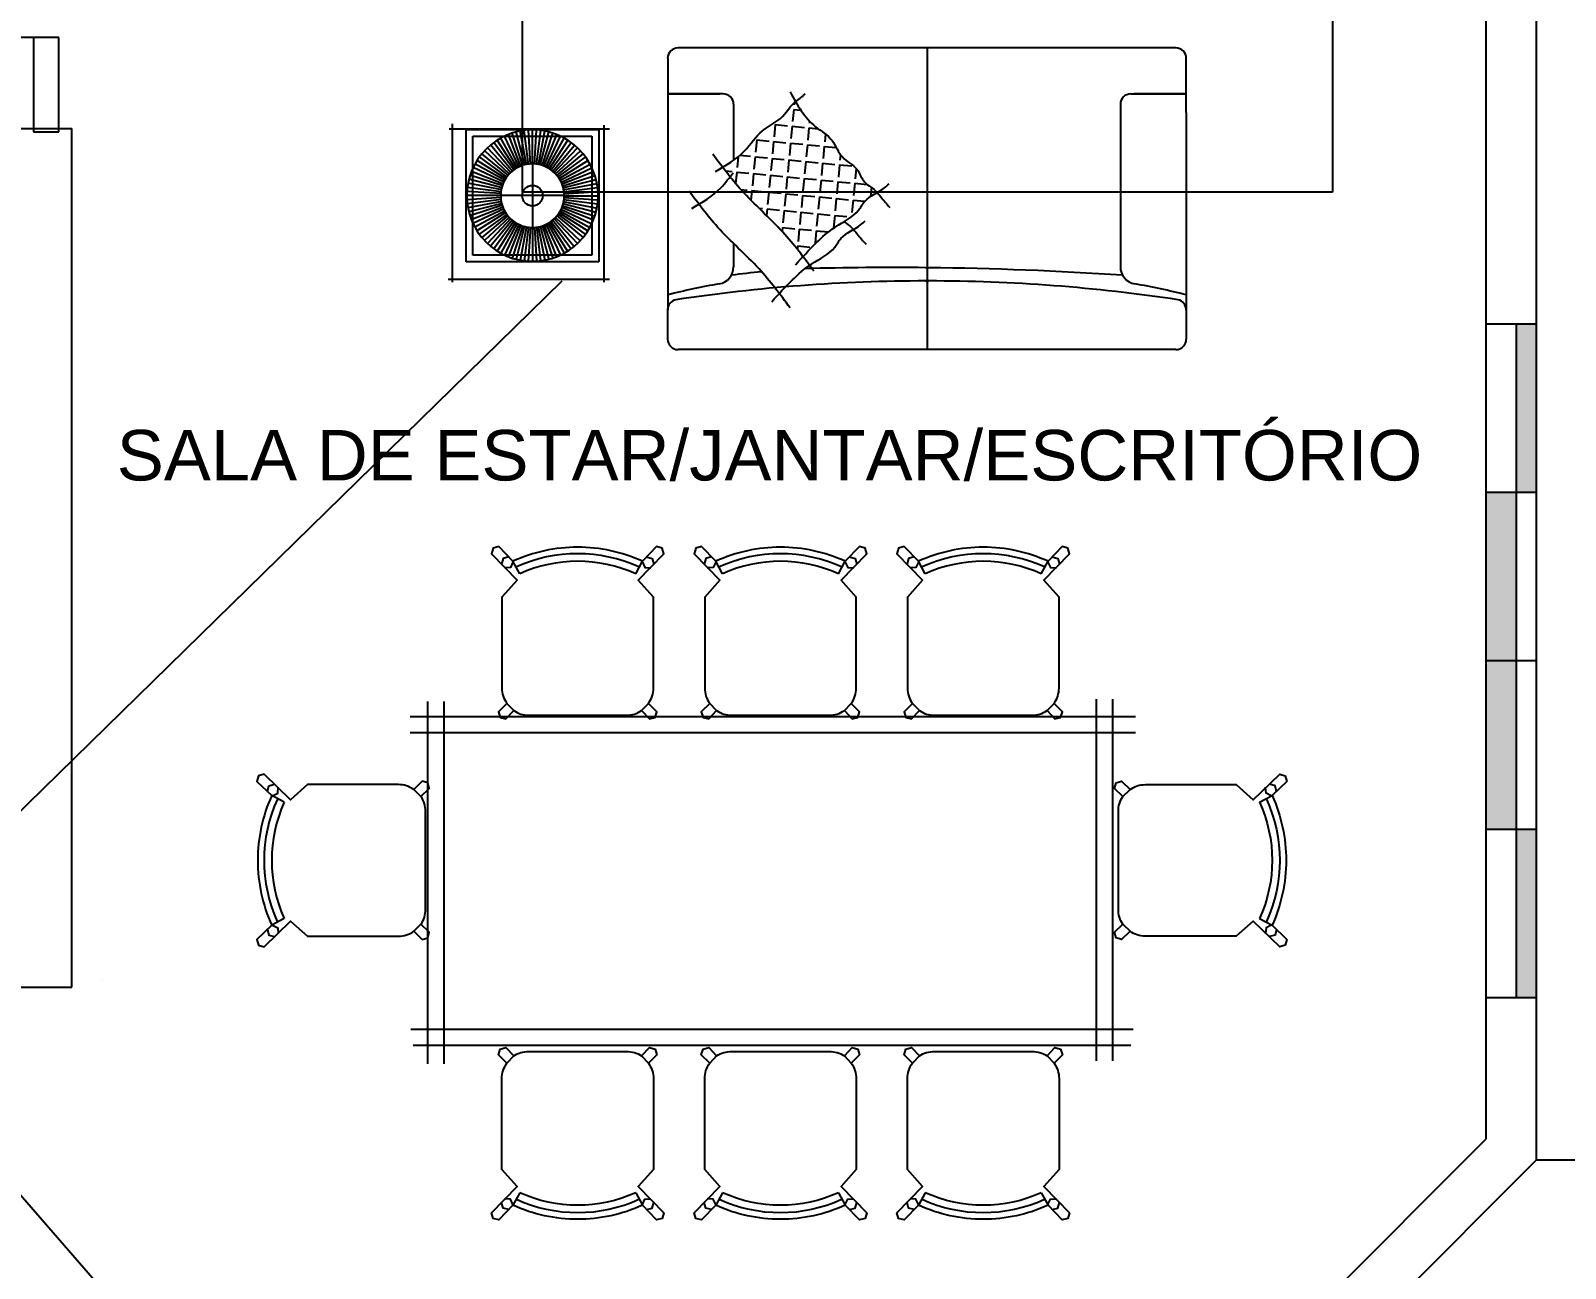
# Model space of a CAD drawing. Extents: x -109 to 1815, y -14679 to 345.
# Drawn here: x 47.651 to 52.208, y 1.908 to 5.582 of the extents above; entities that cross this region are included whole.
import ezdxf

# ---------------------------------------------------------------- set-up
doc = ezdxf.new("R2010")
doc.units = 0
doc.header["$MEASUREMENT"] = 0
doc.linetypes.add('HIDDEN', pattern=[0.375, 0.25, -0.125])
doc.layers.get('0').update_dxf_attribs({"linetype": 'CONTINUOUS'})
for name, color, linetype in [('MOBIL_I', 13, 'CONTINUOUS'), ('PAREDE', 6, 'CONTINUOUS'), ('PORTA', 3, 'CONTINUOUS'), ('PROJCASA', 3, 'HIDDEN'), ('REG120-160', 4, 'CONTINUOUS'), ('VARANDA', 1, 'CONTINUOUS')]:
    doc.layers.add(name, color=color, linetype=linetype)
doc.styles.add('REGUA120', font='arial.ttf')

# ---------------------------------------------------------------- blocks, each defined once
blk = doc.blocks.new('MBCAD4_2')
at = {"color": 0}
blk.add_lwpolyline([(0.02, 49.68, 0.106639), (-19.24, 45.52), (-23.45, 49.88), (-25.13, 49.43), (-25.63, 47.77), (-18.01, 39.93), (-22.5, 34.87), (-22.5, 7.87, 0.159591), (-21.02, 3.34), (-23.5, 0.83), (-22.98, -0.82), (-21.31, -1.27), (-18.97, 1.19, 0.162734), (-14.5, -0.13), (0, -0.13), (14.5, -0.13, 0.162734), (18.97, 1.19), (21.31, -1.27), (22.98, -0.82), (23.5, 0.83), (21.02, 3.34, 0.159591), (22.5, 7.87), (22.5, 34.87), (18.01, 39.93), (25.63, 47.77), (25.13, 49.43), (23.45, 49.88), (19.24, 45.52, 0.106639), (-0.02, 49.68)], format="xyb", dxfattribs=at)
at = {"layer": 'MOBIL_I'}
for p, q in [((-17.22, 41.8), (-19.24, 45.52)), ((17.25, 41.79), (19.24, 45.52)), ((-18.97, 1.19), (-21.02, 3.34)), ((18.97, 1.19), (21.02, 3.34))]:
    blk.add_line(p, q, dxfattribs=at)
for points in [[(-20.47, 46.81), (-22.16, 46.38), (-22.64, 44.7)], [(20.47, 46.81), (22.16, 46.38), (22.64, 44.7)], [(-19.21, 45.27), (-19.99, 43.71), (-21.73, 43.57)], [(19.21, 45.27), (19.99, 43.71), (21.73, 43.57)]]:
    blk.add_lwpolyline(points, dxfattribs=at)
for radius in [43.95, 41.7]:
    blk.add_arc((0, 3.82), radius, 65.5712, 114.3973, dxfattribs=at)
blk = doc.blocks.new('ACABJ1_2')
at = {"layer": 'MOBIL_I'}
for p, q in [((0, -7.26), (0, 7.26)), ((-7.26, 0), (7.26, 0))]:
    blk.add_line(p, q, dxfattribs=at)
for radius in [15, 7.26]:
    blk.add_circle((0, 0), radius, dxfattribs=at)

msp = doc.modelspace()

# ---------------------------------------------------------------- hatches: boundary and pattern name
at = {"layer": 'PORTA'}
h = msp.add_hatch(color=1, dxfattribs=at)
h.dxf.hatch_style = 1
h.paths.add_polyline_path([(52.1227, 4.7112), (52.0627, 4.7112), (52.0627, 4.2112), (52.1227, 4.2112)])
h.paths.add_polyline_path([(52.1227, 3.2112), (52.0627, 3.2112), (52.0627, 2.7112), (52.1227, 2.7112)])
h.paths.add_polyline_path([(52.0627, 3.7112), (51.9727, 3.7112), (51.9727, 3.2112), (52.0627, 3.2112)])
h.paths.add_polyline_path([(52.0627, 4.2112), (51.9727, 4.2112), (51.9727, 3.7112), (52.0627, 3.7112)])
at = {"layer": 'VARANDA'}
h = msp.add_hatch(dxfattribs=at)
h.set_pattern_fill('ANGLE', color=256, scale=0.007207, angle=-95.4601, style=0)
h.set_pattern_definition([(264.539914, (-48.03305, -36.365936), (0.050113875, -0.004790185), [0.036612576, -0.013729716]), (354.539914, (-48.03305, -36.365936), (0.004790185, 0.050113875), [0.036612576, -0.013729716])])
edge = h.paths.add_edge_path()
edge.add_spline(control_points=[(49.9223, 5.3713), (49.9163, 5.3666), (49.9039, 5.3563), (49.882, 5.3169), (49.8182, 5.2927), (49.781, 5.2321), (49.7496, 5.2061), (49.7379, 5.1978)], knot_values=[6.085426, 6.085426, 6.085426, 6.085426, 8.299996, 10.783373, 18.908118, 26.65072, 30.851271, 30.851271, 30.851271, 30.851271], degree=3, periodic=0)
edge.add_spline(control_points=[(49.7379, 5.1978), (49.7275, 5.1903), (49.7166, 5.1835), (49.7055, 5.1769)], knot_values=[2.368889, 2.368889, 2.368889, 2.368889, 6.085426, 6.085426, 6.085426, 6.085426], degree=3, periodic=0)
edge.add_spline(control_points=[(49.7055, 5.1769), (49.7127, 5.1674), (49.7201, 5.1579), (49.7275, 5.1486)], knot_values=[36.419604, 36.419604, 36.419604, 36.419604, 39.900755, 39.900755, 39.900755, 39.900755], degree=3, periodic=0)
edge.add_spline(control_points=[(49.7275, 5.1486), (49.7384, 5.1351), (49.7869, 5.0772), (49.8688, 5.0069), (49.925, 4.9369), (49.9442, 4.9119)], knot_values=[5.210065, 5.210065, 5.210065, 5.210065, 10.261947, 27.240457, 36.419604, 36.419604, 36.419604, 36.419604], degree=3, periodic=0)
edge.add_spline(control_points=[(49.9442, 4.9119), (49.957, 4.9257), (49.9869, 4.957), (50.0267, 4.9924), (50.0573, 5.01), (50.0661, 5.0152)], knot_values=[3.221983, 3.221983, 3.221983, 3.221983, 8.715477, 15.826345, 18.758194, 18.758194, 18.758194, 18.758194], degree=3, periodic=0)
edge.add_spline(control_points=[(50.0661, 5.0152), (50.0821, 5.0248), (50.1064, 5.0408), (50.128, 5.0811), (50.1509, 5.0941), (50.1644, 5.102)], knot_values=[18.758194, 18.758194, 18.758194, 18.758194, 24.10396, 27.173592, 31.658377, 31.658377, 31.658377, 31.658377], degree=3, periodic=0)
edge.add_spline(control_points=[(50.1644, 5.102), (50.1629, 5.1036), (50.1504, 5.1167), (50.1209, 5.1309), (50.1066, 5.18), (50.0542, 5.2016), (50.0352, 5.2633), (49.9688, 5.3), (49.9387, 5.3437), (49.9223, 5.3713)], knot_values=[3.207901, 3.207901, 3.207901, 3.207901, 3.858919, 8.469464, 12.098678, 17.715719, 23.332774, 29.534472, 38.751477, 38.751477, 38.751477, 38.751477], degree=3, periodic=0)

# ---------------------------------------------------------------- linework, layer by layer
at = {"layer": 'PAREDE'}
for p, q in [((52.1227, 4.7112), (52.1227, 7.1923)), ((51.9727, 4.7112), (51.9727, 7.1302)), ((47.7727, 2.7423), (47.7727, 5.2923)), ((52.1227, 4.7112), (51.9727, 4.7112)), ((47.5227, 2.7423), (47.7727, 2.7423)), ((51.9727, 2.2923), (51.9727, 2.7112)), ((52.1227, 2.7112), (51.9727, 2.7112)), ((52.1227, 2.2302), (52.1227, 2.7112)), ((51.2727, 1.5923), (51.9727, 2.2923)), ((51.4227, 1.5302), (52.1227, 2.2302))]:
    msp.add_line(p, q, dxfattribs=at)
at = {"layer": 'PORTA', "color": 3}
for p, q in [((51.9727, 2.7112), (51.9727, 4.7112)), ((52.0627, 2.7112), (52.0627, 4.7112)), ((52.1227, 2.7112), (52.1227, 4.7112)), ((52.1227, 4.2112), (51.9727, 4.2112)), ((52.1227, 3.7112), (51.9727, 3.7112)), ((52.1227, 3.2112), (51.9727, 3.2112))]:
    msp.add_line(p, q, dxfattribs=at)
msp.add_lwpolyline([(47.8634, 2.7615), (47.8634, 2.7615), (47.8634, 2.7615), (47.8634, 2.7615)], close=True, dxfattribs=at)
at = {"layer": 'PROJCASA', "ltscale": 12}
for q in [(55.8262, 11.2923), (52.1262, -3.0577)]:
    msp.add_line((47.0846, 2.7423), q, dxfattribs=at)
at = {"layer": 'VARANDA'}
for p, q in [((49.1114, 5.1033), (49.1114, 7.2219)), ((51.5164, 7.2219), (51.5164, 5.1033)), ((47.7344, 5.5621), (46.0876, 5.5621)), ((47.7344, 5.5621), (47.6587, 5.5621)), ((47.6587, 5.5621), (47.6587, 5.2821)), ((47.7344, 5.2821), (47.7344, 5.5621)), ((51.0514, 5.5314), (49.5731, 5.5314)), ((50.3132, 5.5314), (50.3132, 4.6356)), ((49.5423, 5.5005), (49.5423, 4.7535)), ((51.0823, 5.3396), (51.0823, 5.5005)), ((49.5423, 5.3949), (49.6967, 5.3949)), ((49.707, 5.3949), (49.5423, 5.3949)), ((50.9175, 5.3949), (51.0823, 5.3949)), ((51.0823, 5.3949), (50.9278, 5.3949)), ((49.7379, 5.364), (49.7379, 5.1978)), ((50.8866, 5.364), (50.8866, 4.8814)), ((51.0823, 5.3396), (51.0823, 4.7535)), ((45.7727, 5.2923), (47.7727, 5.2923)), ((49.3695, 5.2899), (48.8938, 5.2899)), ((48.9022, 5.3055), (48.9022, 4.8363)), ((48.9439, 4.8959), (48.9439, 5.2895)), ((48.9439, 5.2895), (49.3375, 5.2895)), ((49.135, 5.1855), (49.1287, 5.2875)), ((49.1408, 5.1857), (49.1409, 5.2878)), ((49.1467, 5.1855), (49.1532, 5.2874)), ((49.3375, 5.2895), (49.3375, 4.8959)), ((49.3539, 4.8363), (49.3539, 5.3019)), ((47.6587, 5.2821), (47.7344, 5.2821)), ((48.9639, 4.9159), (48.9639, 5.2695)), ((48.9639, 5.2695), (49.3175, 5.2695)), ((49.0815, 5.1644), (49.0165, 5.2432)), ((49.0861, 5.168), (49.0262, 5.2507)), ((49.091, 5.1713), (49.0363, 5.2576)), ((49.096, 5.1742), (49.0469, 5.2638)), ((49.1012, 5.1769), (49.0578, 5.2693)), ((49.1066, 5.1792), (49.0691, 5.2742)), ((49.1121, 5.1812), (49.0806, 5.2783)), ((49.1177, 5.1828), (49.0924, 5.2818)), ((49.1234, 5.1841), (49.1043, 5.2844)), ((49.1292, 5.185), (49.1165, 5.2863)), ((49.1525, 5.185), (49.1654, 5.2863)), ((49.1582, 5.184), (49.1775, 5.2843)), ((49.1639, 5.1828), (49.1894, 5.2817)), ((49.1695, 5.1811), (49.2012, 5.2782)), ((49.175, 5.1791), (49.2127, 5.2741)), ((49.1804, 5.1768), (49.224, 5.2692)), ((49.1856, 5.1742), (49.2349, 5.2636)), ((49.1906, 5.1712), (49.2454, 5.2573)), ((49.1955, 5.1679), (49.2556, 5.2504)), ((49.2001, 5.1643), (49.2653, 5.2429)), ((49.3175, 5.2695), (49.3175, 4.9159)), ((49.0622, 5.1426), (48.9761, 5.1974)), ((49.0655, 5.1474), (48.983, 5.2076)), ((49.0691, 5.1521), (48.9905, 5.2172)), ((49.073, 5.1564), (48.9986, 5.2264)), ((49.0771, 5.1606), (49.0073, 5.2351)), ((49.2045, 5.1604), (49.2744, 5.2348)), ((49.2086, 5.1563), (49.2831, 5.2261)), ((49.2124, 5.1519), (49.2912, 5.2169)), ((49.216, 5.1473), (49.2987, 5.2072)), ((49.2193, 5.1424), (49.3056, 5.1971)), ((49.0523, 5.1215), (48.9552, 5.1532)), ((49.0543, 5.127), (48.9594, 5.1647)), ((49.0566, 5.1324), (48.9642, 5.176)), ((49.0593, 5.1376), (48.9698, 5.1869)), ((49.2223, 5.1374), (49.3118, 5.1865)), ((49.2249, 5.1322), (49.3174, 5.1756)), ((49.2272, 5.1268), (49.3222, 5.1643)), ((49.2292, 5.1213), (49.3264, 5.1528)), ((49.0479, 5.0986), (48.946, 5.1051)), ((49.0485, 5.1044), (48.9471, 5.1173)), ((49.0494, 5.1102), (48.9491, 5.1295)), ((49.0507, 5.1159), (48.9518, 5.1414)), ((49.2308, 5.1157), (49.3298, 5.141)), ((49.2321, 5.11), (49.3324, 5.1291)), ((49.233, 5.1043), (49.3343, 5.117)), ((49.2335, 5.0984), (49.3355, 5.1047)), ((49.0477, 5.0928), (48.9456, 5.0929)), ((49.0479, 5.0869), (48.9459, 5.0806)), ((49.0484, 5.0811), (48.9471, 5.0684)), ((49.0493, 5.0754), (48.949, 5.0563)), ((49.0506, 5.0697), (48.9517, 5.0444)), ((49.0522, 5.064), (48.9551, 5.0326)), ((51.5164, 5.1033), (49.1114, 5.1033)), ((49.2291, 5.0639), (49.3262, 5.0322)), ((49.2308, 5.0695), (49.3297, 5.044)), ((49.2321, 5.0752), (49.3324, 5.0559)), ((49.233, 5.0809), (49.3343, 5.068)), ((49.2335, 5.0868), (49.3355, 5.0802)), ((49.2337, 5.0926), (49.3359, 5.0925)), ((49.0542, 5.0585), (48.9592, 5.021)), ((49.0565, 5.0532), (48.9641, 5.0098)), ((49.0592, 5.048), (48.9696, 4.9989)), ((49.0621, 5.0429), (48.9758, 4.9883)), ((49.0654, 5.0381), (48.9827, 4.9782)), ((49.069, 5.0335), (48.9902, 4.9685)), ((49.0729, 5.0291), (48.9983, 4.9593)), ((49.077, 5.025), (49.007, 4.9506)), ((49.0814, 5.0211), (49.0162, 4.9425)), ((49.086, 5.0175), (49.0259, 4.9349)), ((49.0908, 5.0142), (49.036, 4.928)), ((49.1905, 5.0141), (49.2451, 4.9278)), ((49.1953, 5.0174), (49.2553, 4.9347)), ((49.1999, 5.021), (49.265, 4.9422)), ((49.2043, 5.0248), (49.2742, 4.9503)), ((49.2085, 5.029), (49.2828, 4.959)), ((49.2123, 5.0333), (49.2909, 4.9682)), ((49.2159, 5.0379), (49.2985, 4.9778)), ((49.2192, 5.0428), (49.3054, 4.988)), ((49.2222, 5.0478), (49.3116, 4.9985)), ((49.2248, 5.053), (49.3172, 5.0094)), ((49.2272, 5.0584), (49.3221, 5.0207)), ((49.0958, 5.0112), (49.0465, 4.9218)), ((49.101, 5.0086), (49.0575, 4.9162)), ((49.1064, 5.0063), (49.0687, 4.9113)), ((49.1119, 5.0043), (49.0802, 4.9072)), ((49.1175, 5.0026), (49.092, 4.9037)), ((49.1232, 5.0014), (49.104, 4.901)), ((49.129, 5.0004), (49.1161, 4.8991)), ((49.1348, 4.9999), (49.1283, 4.898)), ((49.1406, 4.9997), (49.1405, 4.8976)), ((49.1465, 4.9999), (49.1528, 4.8979)), ((49.1523, 5.0004), (49.165, 4.8991)), ((49.1581, 5.0013), (49.1771, 4.901)), ((49.1638, 5.0026), (49.1891, 4.9036)), ((49.1694, 5.0042), (49.2008, 4.907)), ((49.1749, 5.0062), (49.2124, 4.9112)), ((49.1802, 5.0085), (49.2236, 4.916)), ((49.1854, 5.0111), (49.2346, 4.9216)), ((49.7379, 4.9509), (49.7379, 4.8814)), ((49.3375, 4.8959), (48.9439, 4.8959)), ((49.3175, 4.9159), (48.9639, 4.9159)), ((48.8902, 4.8447), (49.3695, 4.8447)), ((49.5423, 4.6665), (49.5423, 4.7572)), ((49.5423, 4.7535), (49.5423, 4.7572)), ((51.0823, 4.7572), (51.0823, 4.6665)), ((51.0823, 4.7535), (51.0823, 4.7572)), ((51.0514, 4.6356), (49.5731, 4.6356)), ((48.8305, 2.5151), (48.8305, 3.5906)), ((48.8785, 2.5151), (48.8785, 3.5906)), ((50.815, 3.5978), (50.815, 2.5237)), ((50.863, 3.5978), (50.863, 2.5237)), ((48.7777, 3.5465), (50.9317, 3.5465)), ((48.7777, 3.4985), (50.9317, 3.4985)), ((50.9245, 2.6173), (48.7791, 2.6173)), ((50.9173, 2.5693), (48.7863, 2.5693)), ((52.1227, 2.2302), (55.1227, 2.2302))]:
    msp.add_line(p, q, dxfattribs=at)
msp.add_circle((49.1407, 5.0927), 0.0304, dxfattribs=at)
for centre, radius, start, end in [((49.5731, 5.5005), 0.0309, 90, 180), ((51.0514, 5.5005), 0.0309, 0, 90), ((49.707, 5.364), 0.0309, 0, 90), ((50.9175, 5.364), 0.0309, 90, 180), ((49.6864, 4.8814), 0.0515, 279.7627, 0), ((50.2082, -5.4116), 10.2908, 89.4366, 91.43536), ((50.2082, -5.4116), 10.2908, 86.18375, 89.3939), ((50.9381, 4.8814), 0.0515, 180, 260.2373), ((50.3123, -0.1694), 5.0089, 90.0329, 98.5618), ((50.0828, 2.1618), 2.7174, 95.5233, 97.4299), ((50.3123, -0.1694), 5.0089, 81.4382, 89.9452), ((50.0313, 2.8768), 1.9826, 99.7627, 104.2808), ((50.5932, 2.8768), 1.9826, 75.7192, 80.2373), ((49.5731, 4.7535), 0.0309, 102.3424, 180), ((51.0514, 4.7535), 0.0309, 0, 77.6576), ((49.5731, 4.6665), 0.0309, 180, 270), ((51.0514, 4.6665), 0.0309, 270, 0)]:
    msp.add_arc(centre, radius, start, end, dxfattribs=at)
for points in [[(49.6841, 5.1645), (49.7705, 5.2256), (49.8236, 5.2851), (49.8906, 5.3352), (49.9056, 5.356), (49.9344, 5.3809), (49.9432, 5.3885), (49.951, 5.3952)], [(49.9057, 5.4006), (49.9813, 5.2975), (50.0303, 5.2565), (50.061, 5.2075), (50.1051, 5.17), (50.1235, 5.1375), (50.1597, 5.1068), (50.1751, 5.0891), (50.2019, 5.058)], [(49.9764, 4.8689), (49.884, 4.9847), (49.7611, 5.109), (49.6764, 5.2159)], [(49.906, 4.7592), (49.8136, 4.875), (49.6907, 4.9993), (49.606, 5.1063)], [(49.9217, 4.8874), (49.9835, 4.9525), (50.0398, 4.9993), (50.1088, 5.0492), (50.1273, 5.0749), (50.1864, 5.1163), (50.1997, 5.1278)], [(49.8513, 4.7778), (49.9131, 4.8428), (49.9694, 4.8896), (50.0384, 4.9396), (50.0569, 4.9653), (50.1159, 5.0066), (50.1292, 5.0181)], [(50.3094, 4.8787), (50.3118, 4.8775), (50.3132, 4.872), (50.3137, 4.8754), (50.3142, 4.8778), (50.3157, 4.8784), (50.3169, 4.8786), (50.317, 4.8786)], [(50.3094, 4.8395), (50.3118, 4.8383), (50.3132, 4.8329), (50.3137, 4.8363), (50.3142, 4.8386), (50.3157, 4.8393), (50.3169, 4.8394), (50.317, 4.8395)]]:
    msp.add_spline(points, degree=3, dxfattribs=at)
for points, knots in [([(49.6137, 5.0548), (49.6448, 5.0727), (49.693, 5.1004), (49.7248, 5.1463), (49.7379, 5.1606)], [0, 0, 0, 0, 12.857473, 19.943392, 19.943392, 19.943392, 19.943392]), ([(50.0661, 5.0152), (50.0738, 5.0092), (50.0891, 4.9995), (50.108, 4.9746), (50.1224, 4.9586), (50.1315, 4.9484)], [44.090339, 44.090339, 44.090339, 44.090339, 47.625574, 50.472699, 55.455142, 55.455142, 55.455142, 55.455142])]:
    msp.add_open_spline(points, degree=3, knots=knots, dxfattribs=at)

# ---------------------------------------------------------------- block references
at = {"layer": 'VARANDA', "extrusion": (0, 0, -1), "xscale": 0.013, "yscale": 0.013, "zscale": -0.013, "rotation": 270}
msp.add_blockref('ACABJ1_2', (-49.1407, 5.0927), dxfattribs=at)
at = {"layer": 'VARANDA', "xscale": 0.00999999999999801, "yscale": 0.00999999999999801, "zscale": 0.00999999999999801}
for p in [(49.275, 3.552), (49.8772, 3.552), (50.4794, 3.552)]:
    msp.add_blockref('MBCAD4_2', p, dxfattribs=at)
at = {"layer": 'VARANDA'}
for p, xscale, yscale, zscale, rotation in [((48.8215, 3.1191), 0.009999999999999787, 0.009999999999999787, 0.009999999999999787, 90), ((50.8821, 3.1191), -0.009999999999999787, 0.00999999999999801, 0.01, 270), ((49.275, 2.5504), -0.00999999999999801, 0.00999999999999801, 0.01, 180), ((49.8772, 2.5504), -0.00999999999999801, 0.00999999999999801, 0.01, 180), ((50.4794, 2.5504), -0.00999999999999801, 0.00999999999999801, 0.01, 180)]:
    msp.add_blockref('MBCAD4_2', p, dxfattribs=dict(at, xscale=xscale, yscale=yscale, zscale=zscale, rotation=rotation))

# ---------------------------------------------------------------- texts
at = {"layer": 'REG120-160', "ltscale": 0.35, "style": 'REGUA120'}
msp.add_text('SALA DE ESTAR/JANTAR/ESCRITÓRIO', height=0.15, dxfattribs=at).set_placement((47.9062, 4.2471))

doc.saveas('drawing.dxf')
